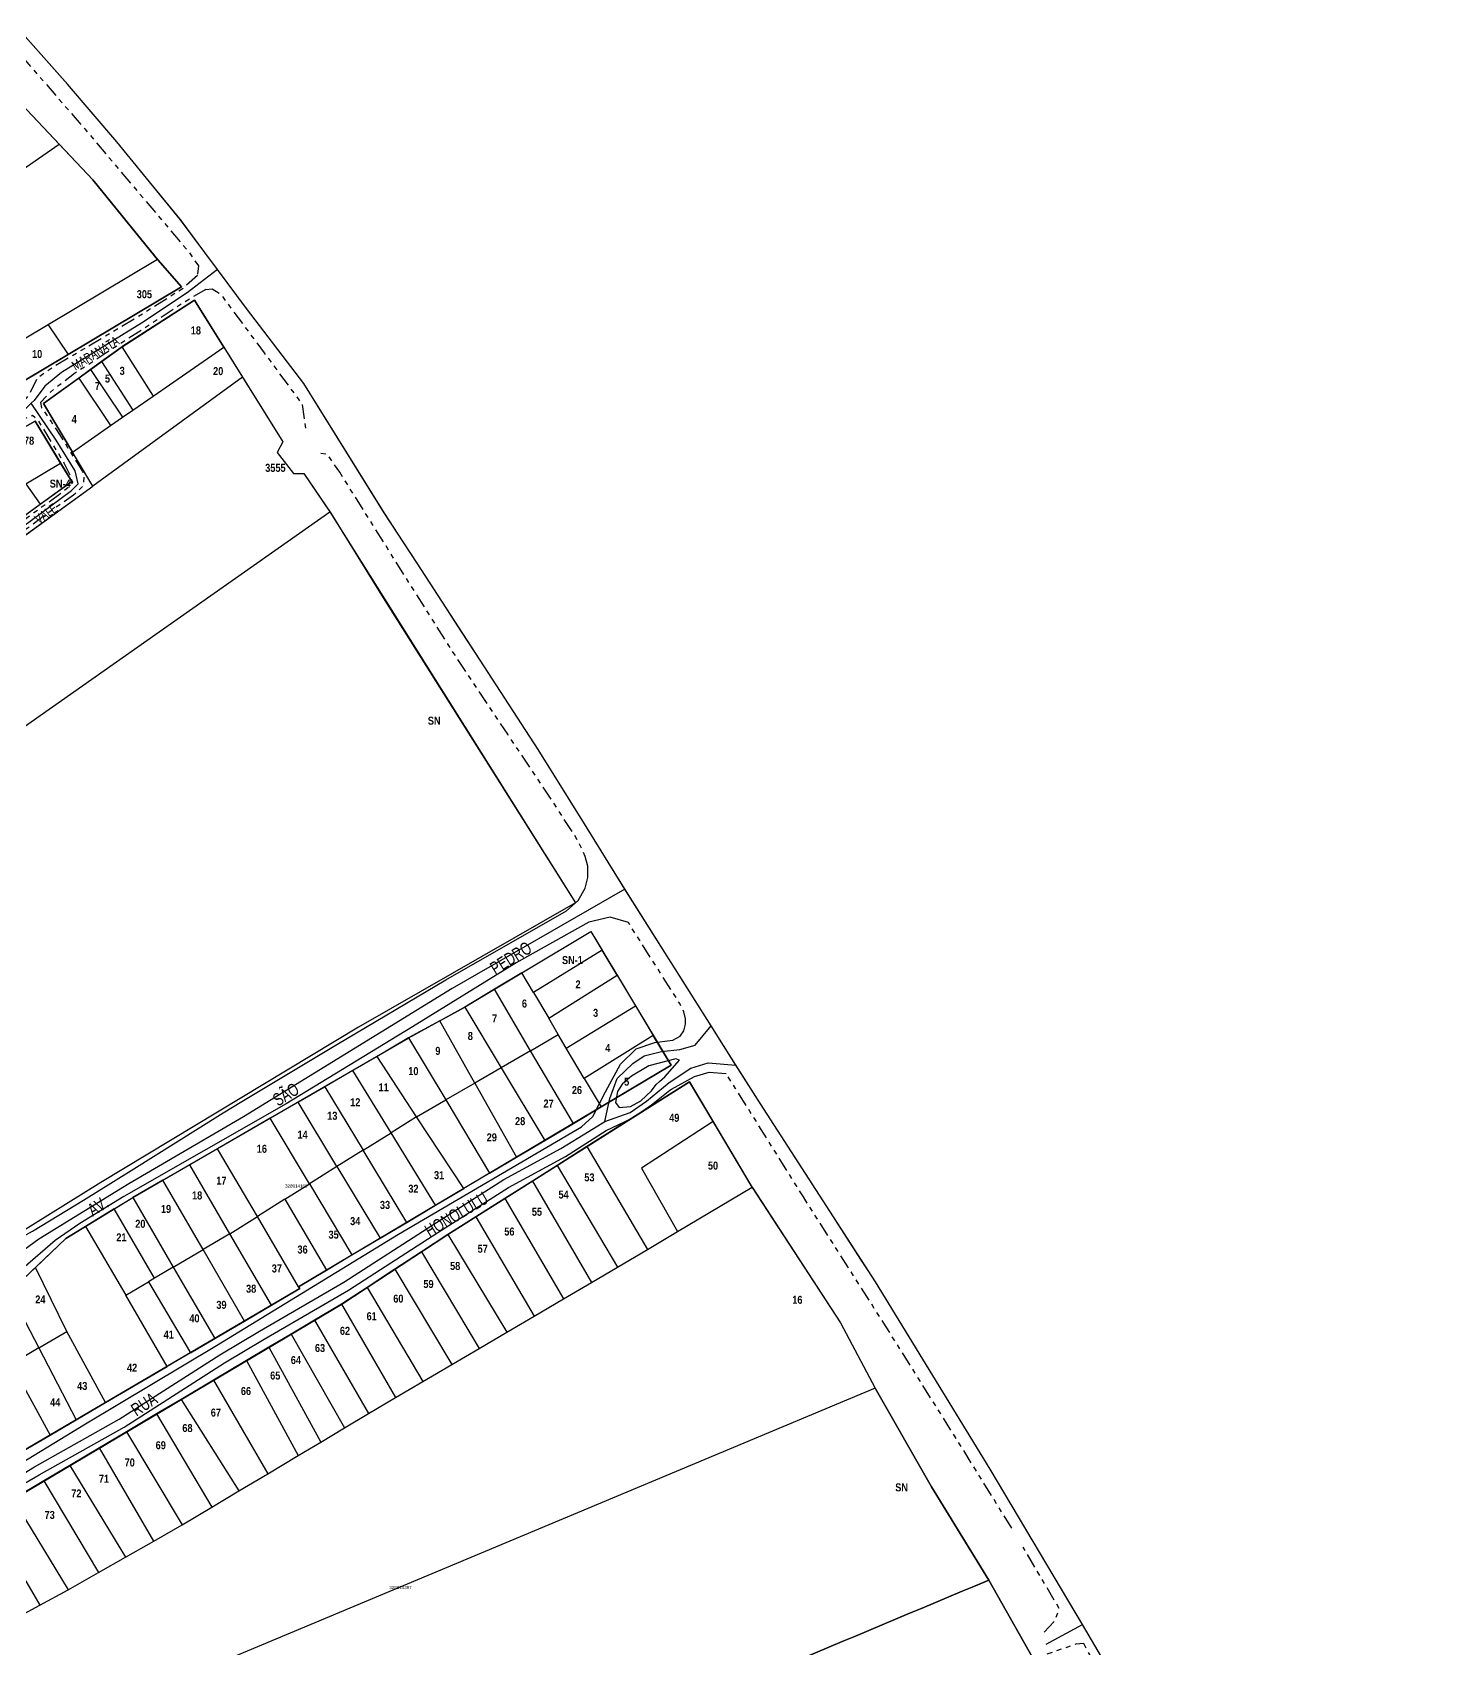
# Model space of a CAD drawing. Extents: x 205316 to 208372, y 4848714 to 4853250.
# Drawn here: x 207227 to 207669, y 4850717 to 4851222 of the extents above; entities that cross this region are included whole.
import ezdxf
from ezdxf.enums import TextEntityAlignment as Align

# ---------------------------------------------------------------- set-up
doc = ezdxf.new("R2010")
doc.units = 0
doc.header["$LTSCALE"] = 1.5
doc.header["$MEASUREMENT"] = 0
doc.linetypes.add('TRACO_25', pattern=[8, 3, -1, 1, -1, 1, -1])
for name, color, linetype in [('CD-MALHA-LOTES', 40, 'CONTINUOUS'), ('CD_TXT_QUADRA', 7, 'CONTINUOUS'), ('LM-LIM-SETOR-FISCAL', 7, 'CONTINUOUS'), ('LM-LIMITE-MUNICIPAL', 2, 'CONTINUOUS'), ('RU-QUADRAS', 6, 'CONTINUOUS'), ('SV-EIXO-ROD-ESTR', 7, 'CONTINUOUS'), ('SV-EIXO-RUA-N-PAV', 6, 'CONTINUOUS'), ('SV-EIXO-RUA-PAV', 20, 'CONTINUOUS'), ('SV-EST-M-N-PAV', 20, 'CONTINUOUS'), ('SV-RUA-NAO-PAV-S-GUIA-C-GUIA', 7, 'CONTINUOUS'), ('SV-RUA-PAVIM-S-GUIA-C-GUIA', 7, 'CONTINUOUS'), ('SV-TXT-RUA-N-PAV-S-GUIA-C-GUIA', 7, 'CONTINUOUS'), ('SV-TXT-RUA-PAV-S-GUIA-C-GUIA', 7, 'CONTINUOUS'), ('Th_NmrPort', 7, 'CONTINUOUS')]:
    doc.layers.add(name, color=color, linetype=linetype)
doc.styles.add('ARIAL', font='arial.ttf')
doc.styles.add('ROMANS', font='arial.ttf', dxfattribs={"height": 0.2})
doc.styles.get("Standard").update_dxf_attribs({"font": 'swisscbo.ttf'})
doc.linetypes.add('Limite', pattern='A,20,-3,[130,ltypeshp.shx,S=6.35,R=0,X=0,Y=0],-3,20', length=46)

msp = doc.modelspace()

# ---------------------------------------------------------------- linework, layer by layer
at = {"layer": 'CD-MALHA-LOTES', "linetype": 'Continuous'}
for p, q in [((207235.45, 4851187.29), (207222.01, 4851201.47)), ((207246.01, 4851176.13), (207235.45, 4851187.29)), ((207261.18, 4851157.4), (207246.01, 4851176.13)), ((207266.2, 4851151.21), (207261.18, 4851157.4)), ((207266.2, 4851151.21), (207231.97, 4851130.75)), ((207231.97, 4851130.75), (207217.57, 4851122.14)), ((207231.97, 4851130.75), (207238.24, 4851121.51)), ((207255.09, 4851123.93), (207264.84, 4851108.54)), ((207264.84, 4851108.54), (207286.92, 4851123.83)), ((207286.92, 4851123.83), (207292.71, 4851114.48)), ((207223.23, 4851112.55), (207238.24, 4851121.51)), ((207248.67, 4851119.32), (207245.3, 4851116.88)), ((207248.67, 4851119.32), (207258.46, 4851104.12)), ((207245.3, 4851116.88), (207241.57, 4851114.19)), ((207241.57, 4851114.19), (207251.54, 4851099.32)), ((207245.3, 4851116.88), (207255.29, 4851101.92)), ((207292.71, 4851114.48), (207245.97, 4851080.44)), ((207292.71, 4851114.48), (207305.4, 4851094.21)), ((207258.46, 4851104.12), (207264.84, 4851108.54)), ((207255.29, 4851101.92), (207258.46, 4851104.12)), ((207239.64, 4851091.07), (207251.54, 4851099.32)), ((207251.54, 4851099.32), (207255.29, 4851101.92)), ((207305.4, 4851094.21), (207303.63, 4851090.92)), ((207225.07, 4851081.16), (207235.91, 4851087.58)), ((207245.97, 4851080.44), (207239.64, 4851091.07)), ((207303.63, 4851090.92), (207308.68, 4851084.36)), ((207308.68, 4851084.36), (207311.97, 4851084.36)), ((207311.97, 4851084.36), (207320.09, 4851072.35)), ((207208.94, 4851053.58), (207245.97, 4851080.44)), ((207225.07, 4851081.16), (207229.56, 4851074.74)), ((207102.33, 4850919.58), (207320.09, 4851072.35)), ((207223.54, 4851070.39), (207229.56, 4851074.74)), ((207320.09, 4851072.35), (207396.82, 4850950.24)), ((207396.82, 4850950.24), (207329.06, 4850911.36)), ((207380.06, 4850928.36), (207401.61, 4850941.3)), ((207401.61, 4850941.3), (207405.15, 4850935.42)), ((207405.15, 4850935.42), (207383.71, 4850922.18)), ((207409.85, 4850927.61), (207405.15, 4850935.42)), ((207380.06, 4850928.36), (207371.48, 4850923.21)), ((207383.71, 4850922.18), (207380.06, 4850928.36)), ((207388.47, 4850914.15), (207409.85, 4850927.61)), ((207409.85, 4850927.61), (207415.63, 4850918.04)), ((207371.48, 4850923.21), (207362.25, 4850917.67)), ((207382.79, 4850904.03), (207371.48, 4850923.21)), ((207383.71, 4850922.18), (207388.47, 4850914.15)), ((207354.44, 4850913.37), (207362.25, 4850917.67)), ((207362.25, 4850917.67), (207373.6, 4850898.71)), ((207393.95, 4850904.79), (207415.63, 4850918.04)), ((207415.63, 4850918.04), (207421.15, 4850908.83)), ((207329.06, 4850911.36), (207248.53, 4850862.85)), ((207354.44, 4850913.37), (207344.67, 4850908.01)), ((207365.37, 4850893.94), (207354.44, 4850913.37)), ((207391.47, 4850909.06), (207388.47, 4850914.15)), ((207344.67, 4850908.01), (207334.8, 4850902.27)), ((207344.67, 4850908.01), (207356.27, 4850888.67)), ((207382.79, 4850904.03), (207391.47, 4850909.06)), ((207393.95, 4850904.79), (207391.47, 4850909.06)), ((207421.15, 4850908.83), (207399.58, 4850895.36)), ((207426.78, 4850899.47), (207421.15, 4850908.83)), ((207334.8, 4850902.27), (207327.29, 4850897.9)), ((207347.18, 4850883.4), (207334.8, 4850902.27)), ((207382.79, 4850904.03), (207373.6, 4850898.71)), ((207396.19, 4850881.31), (207382.79, 4850904.03)), ((207399.58, 4850895.36), (207393.95, 4850904.79)), ((207327.29, 4850897.9), (207318.51, 4850892.78)), ((207339.22, 4850878.43), (207327.29, 4850897.9)), ((207373.6, 4850898.71), (207365.37, 4850893.94)), ((207373.6, 4850898.71), (207387.21, 4850875.98)), ((207404.85, 4850886.45), (207426.78, 4850899.47)), ((207310.19, 4850887.98), (207318.51, 4850892.78)), ((207318.51, 4850892.78), (207330.47, 4850872.97)), ((207365.37, 4850893.94), (207356.27, 4850888.67)), ((207365.37, 4850893.94), (207378.41, 4850870.75)), ((207399.58, 4850895.36), (207404.85, 4850886.45)), ((207432.5, 4850894.27), (207400.42, 4850874.07)), ((207439.83, 4850881.93), (207432.5, 4850894.27)), ((207310.19, 4850887.98), (207301.45, 4850882.93)), ((207322.28, 4850867.85), (207310.19, 4850887.98)), ((207347.18, 4850883.4), (207356.27, 4850888.67)), ((207356.27, 4850888.67), (207369.99, 4850865.76)), ((207396.19, 4850881.31), (207404.85, 4850886.45)), ((207301.45, 4850882.93), (207284.96, 4850873.42)), ((207313.68, 4850862.48), (207301.45, 4850882.93)), ((207347.18, 4850883.4), (207339.22, 4850878.43)), ((207361.91, 4850860.96), (207347.18, 4850883.4)), ((207387.21, 4850875.98), (207396.19, 4850881.31)), ((207439.83, 4850881.93), (207417.43, 4850867.3)), ((207452.03, 4850861.36), (207439.83, 4850881.93)), ((207330.47, 4850872.97), (207339.22, 4850878.43)), ((207353.13, 4850855.75), (207339.22, 4850878.43)), ((207378.41, 4850870.75), (207387.21, 4850875.98)), ((207284.96, 4850873.42), (207276.25, 4850868.39)), ((207297.4, 4850852.25), (207284.96, 4850873.42)), ((207330.47, 4850872.97), (207322.28, 4850867.85)), ((207344.1, 4850850.39), (207330.47, 4850872.97)), ((207369.99, 4850865.76), (207378.41, 4850870.75)), ((207400.42, 4850874.07), (207391.07, 4850868.16)), ((207400.42, 4850874.07), (207419.3, 4850841.88)), ((207276.25, 4850868.39), (207267.89, 4850863.57)), ((207288.81, 4850846.86), (207276.25, 4850868.39)), ((207322.28, 4850867.85), (207313.68, 4850862.48)), ((207322.28, 4850867.85), (207335.75, 4850845.43)), ((207369.99, 4850865.76), (207361.91, 4850860.96)), ((207391.07, 4850868.16), (207383.41, 4850863.32)), ((207391.07, 4850868.16), (207409.92, 4850836.39)), ((207417.43, 4850867.3), (207428.77, 4850847.53)), ((207248.53, 4850862.85), (207221.73, 4850846.19)), ((207267.89, 4850863.57), (207258.5, 4850858.15)), ((207280.42, 4850841.91), (207267.89, 4850863.57)), ((207306.03, 4850857.67), (207313.68, 4850862.48)), ((207313.68, 4850862.48), (207326.98, 4850840.23)), ((207353.13, 4850855.75), (207361.91, 4850860.96)), ((207383.41, 4850863.32), (207374.73, 4850857.84)), ((207383.41, 4850863.32), (207401.85, 4850831.65)), ((207428.77, 4850847.53), (207452.03, 4850861.36)), ((207452.03, 4850861.36), (207479.67, 4850819)), ((207252.66, 4850854.6), (207258.5, 4850858.15)), ((207258.5, 4850858.15), (207271.13, 4850836.42)), ((207306.03, 4850857.67), (207297.4, 4850852.25)), ((207306.03, 4850857.67), (207319.05, 4850835.52)), ((207344.1, 4850850.39), (207353.13, 4850855.75)), ((207374.73, 4850857.84), (207365.74, 4850852.16)), ((207374.73, 4850857.84), (207393.08, 4850826.5)), ((207252.66, 4850854.6), (207243.7, 4850849.14)), ((207265.25, 4850832.95), (207252.66, 4850854.6)), ((207288.81, 4850846.86), (207297.4, 4850852.25)), ((207310.28, 4850830.31), (207297.4, 4850852.25)), ((207335.75, 4850845.43), (207344.1, 4850850.39)), ((207365.74, 4850852.16), (207356.96, 4850846.61)), ((207365.74, 4850852.16), (207383.93, 4850821.14)), ((207237.54, 4850845.4), (207228.04, 4850836.32)), ((207243.7, 4850849.14), (207237.54, 4850845.4)), ((207243.7, 4850849.14), (207256.27, 4850827.64)), ((207288.81, 4850846.86), (207280.42, 4850841.91)), ((207301.85, 4850824.51), (207288.81, 4850846.86)), ((207326.98, 4850840.23), (207335.75, 4850845.43)), ((207356.96, 4850846.61), (207348.75, 4850841.23)), ((207356.96, 4850846.61), (207375.38, 4850816.12)), ((207419.3, 4850841.88), (207428.77, 4850847.53)), ((207271.13, 4850836.42), (207280.42, 4850841.91)), ((207293.36, 4850819.54), (207280.42, 4850841.91)), ((207319.05, 4850835.52), (207326.98, 4850840.23)), ((207348.75, 4850841.23), (207340.42, 4850835.76)), ((207348.75, 4850841.23), (207366.73, 4850811.04)), ((207409.92, 4850836.39), (207419.3, 4850841.88)), ((207228.04, 4850836.32), (207222.25, 4850830.79)), ((207237.82, 4850816.32), (207228.04, 4850836.32)), ((207271.13, 4850836.42), (207265.25, 4850832.95)), ((207271.13, 4850836.42), (207284.11, 4850814.11)), ((207310.28, 4850830.31), (207319.05, 4850835.52)), ((207340.42, 4850835.76), (207331.72, 4850830.06)), ((207340.42, 4850835.76), (207358.18, 4850806.03)), ((207401.85, 4850831.65), (207409.92, 4850836.39)), ((207256.27, 4850827.64), (207263.43, 4850831.87)), ((207265.25, 4850832.95), (207263.43, 4850831.87)), ((207263.43, 4850831.87), (207276.52, 4850809.66)), ((207310.71, 4850829.71), (207310.28, 4850830.31)), ((207331.72, 4850830.06), (207323.73, 4850824.83)), ((207331.72, 4850830.06), (207349.15, 4850800.73)), ((207393.08, 4850826.5), (207401.85, 4850831.65)), ((207220.73, 4850827.27), (207229.08, 4850811.22)), ((207269.26, 4850805.41), (207256.27, 4850827.64)), ((207301.85, 4850824.51), (207310.71, 4850829.71)), ((207323.73, 4850824.83), (207315.29, 4850819.83)), ((207323.73, 4850824.83), (207340.61, 4850795.72)), ((207383.93, 4850821.14), (207393.08, 4850826.5)), ((207293.36, 4850819.54), (207301.85, 4850824.51)), ((207315.29, 4850819.83), (207307.99, 4850815.5)), ((207315.29, 4850819.83), (207332.18, 4850790.69)), ((207375.38, 4850816.12), (207383.93, 4850821.14)), ((207229.08, 4850811.22), (207237.82, 4850816.32)), ((207249.96, 4850794.09), (207237.82, 4850816.32)), ((207284.11, 4850814.11), (207293.36, 4850819.54)), ((207307.99, 4850815.5), (207301.01, 4850811.37)), ((207307.99, 4850815.5), (207324.67, 4850786.21)), ((207366.73, 4850811.04), (207375.38, 4850816.12)), ((207479.67, 4850819), (207490.53, 4850798.61)), ((207229.08, 4850811.22), (207220.57, 4850806.09)), ((207229.08, 4850811.22), (207240.8, 4850788.72)), ((207276.52, 4850809.66), (207284.11, 4850814.11)), ((207301.01, 4850811.37), (207294.03, 4850807.24)), ((207301.01, 4850811.37), (207317.26, 4850781.78)), ((207358.18, 4850806.03), (207366.73, 4850811.04)), ((207220.57, 4850806.09), (207232.64, 4850783.94)), ((207249.96, 4850794.09), (207269.26, 4850805.41)), ((207276.52, 4850809.66), (207269.26, 4850805.41)), ((207294.03, 4850807.24), (207283.68, 4850801.1)), ((207294.03, 4850807.24), (207310.18, 4850777.56)), ((207349.15, 4850800.73), (207358.18, 4850806.03)), ((207283.68, 4850801.1), (207273.56, 4850795.11)), ((207283.68, 4850801.1), (207300.63, 4850771.85)), ((207340.61, 4850795.72), (207349.15, 4850800.73)), ((207273.56, 4850795.11), (207265.89, 4850790.56)), ((207490.53, 4850798.61), (207267.2, 4850705.18)), ((207273.56, 4850795.11), (207291.64, 4850766.49)), ((207332.18, 4850790.69), (207340.61, 4850795.72)), ((207508.07, 4850767.83), (207490.53, 4850798.61)), ((207240.8, 4850788.72), (207249.96, 4850794.09)), ((207265.89, 4850790.56), (207256.49, 4850784.98)), ((207265.89, 4850790.56), (207283.13, 4850761.41)), ((207324.67, 4850786.21), (207332.18, 4850790.69)), ((207232.64, 4850783.94), (207240.8, 4850788.72)), ((207256.49, 4850784.98), (207248.03, 4850779.96)), ((207256.49, 4850784.98), (207273.94, 4850755.92)), ((207317.26, 4850781.78), (207324.67, 4850786.21)), ((207224.45, 4850779.14), (207232.64, 4850783.94)), ((207248.03, 4850779.96), (207238.77, 4850774.47)), ((207265, 4850750.83), (207248.03, 4850779.96)), ((207310.18, 4850777.56), (207317.26, 4850781.78)), ((207238.77, 4850774.47), (207230.62, 4850769.63)), ((207238.77, 4850774.47), (207256.15, 4850745.81)), ((207300.63, 4850771.85), (207310.18, 4850777.56)), ((207230.62, 4850769.63), (207221.07, 4850763.96)), ((207230.62, 4850769.63), (207247.72, 4850741.01)), ((207291.64, 4850766.49), (207300.63, 4850771.85)), ((207283.13, 4850761.41), (207291.64, 4850766.49)), ((207526.01, 4850738.66), (207508.07, 4850767.83)), ((207221.07, 4850763.96), (207238.3, 4850735.66)), ((207273.94, 4850755.92), (207283.13, 4850761.41)), ((207212.9, 4850759.11), (207229.4, 4850730.8)), ((207265, 4850750.83), (207273.94, 4850755.92)), ((207256.15, 4850745.81), (207265, 4850750.83)), ((207247.72, 4850741.01), (207256.15, 4850745.81)), ((207238.3, 4850735.66), (207247.72, 4850741.01)), ((207229.4, 4850730.8), (207238.3, 4850735.66)), ((207526.01, 4850738.66), (207424.02, 4850695.92)), ((207550.41, 4850695.57), (207526.01, 4850738.66)), ((207220.95, 4850726.19), (207229.4, 4850730.8))]:
    msp.add_line(p, q, dxfattribs=at)
at = {"layer": 'CD-MALHA-LOTES', "linetype": 'Continuous', "flags": 128}
for points in [[(207114.09, 4851102.98), (207174.77, 4851145.14), (207235.45, 4851187.29)], [(207238.24, 4851121.51), (207273.69, 4851142.69), (207266.27, 4851151.13), (207266.2, 4851151.21)], [(207286.92, 4851123.83), (207277.78, 4851138.48), (207255.09, 4851123.93)], [(207255.09, 4851123.93), (207254.84, 4851123.77), (207248.67, 4851119.32)], [(207241.57, 4851114.19), (207230.59, 4851106.26), (207239.64, 4851091.07)], [(207235.91, 4851087.58), (207227.95, 4851100.72), (207216.31, 4851094.1)], [(207229.56, 4851074.74), (207239.4, 4851081.84), (207235.91, 4851087.58)]]:
    msp.add_lwpolyline(points, dxfattribs=at)
at = {"layer": 'LM-LIM-SETOR-FISCAL', "linetype": 'Limite', "ltscale": 0.1, "const_width": 0.13, "flags": 128}
msp.add_lwpolyline([(207021.68, 4851415.47), (207043.45, 4851405.34), (207056.69, 4851396.79), (207066.97, 4851389.51), (207076.85, 4851382.57), (207094.19, 4851367.16), (207111.92, 4851349.04), (207137.62, 4851319.1), (207143.1, 4851313.28), (207157.25, 4851297.67), (207179.66, 4851272.35), (207212.37, 4851234.89), (207238.06, 4851206.02), (207253.49, 4851187.92), (207273.43, 4851163.63), (207284.94, 4851148.07), (207293.96, 4851135.89), (207311.93, 4851112.49), (207337.06, 4851072.12), (207347.32, 4851056.34), (207360.35, 4851036.08), (207365.19, 4851028.69), (207385.18, 4850998.1), (207399.65, 4850974.87), (207412.28, 4850954.54), (207439.21, 4850911.8), (207446.99, 4850899.53), (207455.59, 4850885.98), (207473.05, 4850858.84), (207486.05, 4850838.58), (207490.56, 4850831.8), (207526.44, 4850773.29), (207555.31, 4850724.8), (207578.38, 4850685.38), (207592.12, 4850660.09), (207604.67, 4850635.92), (207614.1, 4850617.58), (207622.25, 4850602.5), (207642.83, 4850564.46), (207666.03, 4850518.62), (207673.67, 4850503.6), (207676.98, 4850495.57), (207692.21, 4850467.22), (207727.63, 4850397.08), (207738.85, 4850376.31), (207759.68, 4850337.26), (207765.54, 4850326.04), (207775.63, 4850306.02), (207786.18, 4850286.35), (207792.55, 4850273.61), (207797.89, 4850263.92), (207815.04, 4850231.27), (207833.05, 4850197.75), (207837.49, 4850189.49), (207843.1, 4850178.25), (207852.67, 4850160.66), (207865.65, 4850136.92), (207895.56, 4850081.74), (207913.06, 4850049.55), (207920.81, 4850036.7), (207924.96, 4850029.49), (207928.67, 4850023.04), (207944.68, 4849997.28), (207949.38, 4849989.27), (207955.86, 4849978.89), (207989.63, 4849922.09), (208021.59, 4849858.31), (208039.3, 4849825.19), (208050.27, 4849806.04), (208063.43, 4849780.62), (208069.87, 4849768.66), (208079.08, 4849754.42), (208084.65, 4849743.63), (208092.91, 4849727.46), (208100.67, 4849714.29), (208107.46, 4849701.58), (208114.74, 4849688.43), (208114.78, 4849688.35), (208114.86, 4849688.17), (208150.73, 4849616.06), (208187.92, 4849541.22), (208249.9, 4849424.19), (208300.63, 4849327.9), (208301.3, 4849326.63), (208330.19, 4849271.2), (208367.01, 4849211.9), (208349.86, 4849193.3), (208335.74, 4849174.95), (208327.89, 4849167.36), (208314.36, 4849149.75), (208299.16, 4849131.8), (208291.24, 4849122.44), (208282.06, 4849112.13), (208264.95, 4849090.56), (208250.83, 4849074.09), (208221.58, 4849039.46), (208207.85, 4849021.47), (208194.01, 4849003.09), (208183.89, 4848990.29), (208163.14, 4848966.59), (208139.11, 4848938.69), (208114.75, 4848908.34), (208092.97, 4848883.15), (208089.08, 4848877.86), (208082.48, 4848868.63), (208062.6, 4848842.56), (208055.4, 4848834.16), (208029.39, 4848802.29), (208002.88, 4848772.47), (207987.06, 4848754.07), (207971.45, 4848736.35), (207951.29, 4848714.3), (207938.98, 4848722.35), (207935.19, 4848724.84), (207927.76, 4848740.69), (207925.43, 4848746.58), (207910.93, 4848782.03), (207901.5, 4848803.37), (207897.96, 4848811.56), (207889.76, 4848830.42), (207882.92, 4848845.94), (207879.69, 4848853.91), (207871.77, 4848863.82), (207869.94, 4848867.11), (207866.81, 4848872.74), (207858.75, 4848886.94), (207856.41, 4848891.07), (207842.53, 4848910.15), (207825.03, 4848930.31), (207802.2, 4848960.18), (207795.96, 4848968.62), (207792.78, 4848975.77), (207791.99, 4848977.54), (207775.14, 4849006.28), (207757.22, 4849040.43), (207747.93, 4849059.71), (207739.33, 4849078.11), (207736.66, 4849084.67), (207725.65, 4849112.01), (207712.86, 4849133.84), (207705.61, 4849141.39), (207693.22, 4849158.83), (207658.02, 4849201.49), (207643.22, 4849219.05), (207628.15, 4849239.89), (207583.74, 4849297.42), (207577.23, 4849307.07), (207560.95, 4849335.89), (207540.69, 4849361.49), (207529.48, 4849377.88), (207524.83, 4849382.69), (207520.93, 4849386.71), (207512.94, 4849401.39), (207489.49, 4849426.56), (207461.51, 4849464.09), (207445.75, 4849483.09), (207417.58, 4849518.68), (207409.91, 4849527.9), (207402.02, 4849538.56), (207394.56, 4849549.23), (207375.36, 4849576.96), (207365.17, 4849591.27), (207339.6, 4849627.48), (207325.58, 4849647.34), (207307.69, 4849672.68), (207298.76, 4849680.12), (207277.63, 4849691.43), (207257.69, 4849697.98), (207238.05, 4849700.95), (207217.82, 4849703), (207206.03, 4849702.71), (207187.69, 4849706.67), (207136.42, 4849713.49), (207093.76, 4849719.89), (207070.29, 4849722.03), (207038.29, 4849725.23), (206981.38, 4849733.58), (206955.52, 4849737.17), (206761.86, 4849758.64), (206867.89, 4849970.66), (206819.81, 4849985.62), (206492.19, 4850011.1), (206474.48, 4850006.62), (206422.43, 4850015.06), (206416.16, 4850016.08), (206438.69, 4850087.64), (206465.45, 4850155.1), (206402.35, 4850183.32), (206381.84, 4850187.26), (206296.36, 4850246.47), (206256.21, 4850261.19), (205958.1, 4850305), (205458.47, 4851060.64), (205381.54, 4850978.24), (205358.28, 4850945.44), (205339.74, 4850916.46), (205327.72, 4850908.15), (205431.06, 4851590.05), (205574.72, 4852567.53), (205641.8, 4853028.16), (205641.8, 4853028.16), (205641.8, 4853028.16), (205641.8, 4853028.16), (205641.93, 4853028.94), (205641.93, 4853028.94), (205648.48, 4853073.83), (205694.02, 4853072.84), (205697.96, 4853072.98), (205708.12, 4853073.2), (205760.46, 4853075.4), (205791.35, 4853076.88), (205796.33, 4853076.78), (205864.61, 4853080.53), (205875.14, 4853081.42), (205954.27, 4853084.91), (205973.22, 4853086.23), (205987.11, 4853086.63), (206047.56, 4853092.24), (206088.22, 4853093.5), (206097.24, 4853093.29), (206115.25, 4853096.39), (206174.74, 4853099.25), (206241.73, 4853106.06), (206249.32, 4853067.81), (206250.76, 4853068.13), (206281.43, 4853073.09), (206306.59, 4853077.18), (206378.69, 4853082.54), (206403.59, 4853083.9), (206436.89, 4853085.62), (206526.63, 4853090.28), (206527.07, 4853088.1), (206560.2, 4853092.06), (206614.27, 4853094.76), (206665.78, 4853098.35), (206668.43, 4853097.71), (206672.42, 4853095.9), (206676.44, 4853090.31), (206713.2, 4853068.45), (206726.11, 4853063.48), (206768.83, 4853039.64), (206779.35, 4853035.22), (206783.97, 4853039.27), (206803.01, 4853045.24), (206811.52, 4853047.66), (206822.53, 4853050.63), (206828.46, 4853052.32), (206840.17, 4853055.43), (206847.8, 4853057.54), (206858.24, 4853060.22), (206872.64, 4853064.04), (206880.4, 4853065.73), (206891.38, 4853067.85), (206902.95, 4853070.8), (206915.12, 4853068.72), (206920.58, 4853068.19), (206924.61, 4853067.87), (206929.01, 4853068.36), (206932.61, 4853069.6), (206936.66, 4853071.45), (206943.28, 4853074.5), (206950.01, 4853078.17), (206955.6, 4853082.5), (206958.92, 4853089.46), (206962.59, 4853093.58), (206967.6, 4853097.61), (206977.81, 4853100.47), (206987.39, 4853105.57), (206993.74, 4853107.81), (206995.98, 4853101.99), (206998.25, 4853095.75), (207000.15, 4853089.03), (207001.71, 4853082.51), (207003.06, 4853076.97), (207004.98, 4853065.92), (207006.42, 4853057.28), (207007.25, 4853052.87), (207009.04, 4853041.02), (207018.95, 4853043.22), (207028.02, 4853045.07), (207041.5, 4853047.9), (207048.59, 4853049.32), (207057.57, 4853051.22), (207063.04, 4853052.2), (207071.92, 4853053.66), (207083.02, 4853055.24), (207109.77, 4853060.98), (207121.18, 4853063.43), (207134.62, 4853067.5), (207161.51, 4853073.61), (207175.42, 4853077.24), (207178.97, 4853078.21), (207181.54, 4853078.81), (207183.81, 4853079.34), (207188.75, 4853080.47), (207192.55, 4853081.52), (207201.06, 4853083.36), (207208.78, 4853084.88), (207218.42, 4853086.81), (207225.74, 4853087.76), (207232.02, 4853089.01), (207242.24, 4853089.87), (207250.59, 4853091.4), (207267.11, 4853095.09), (207278.14, 4853097.67), (207281.89, 4853098.7), (207283.75, 4853100.66), (207285.91, 4853101.58), (207290.13, 4853102.41), (207294.36, 4853102.41), (207297.24, 4853101.27), (207300.74, 4853099.94), (207303.18, 4853099.75), (207306.84, 4853102), (207313.42, 4853103), (207317.92, 4853104.36), (207319.42, 4853105.86), (207320.7, 4853109.57), (207328.77, 4853111.37), (207333.42, 4853111.36), (207344.5, 4853111.15), (207357.97, 4853112.75), (207369.1, 4853115.23), (207376.56, 4853116.38), (207381.3, 4853117.24), (207387.47, 4853118.39), (207392.49, 4853119.11), (207396.77, 4853120.95), (207415.73, 4853122.98), (207426.82, 4853124.81), (207434.67, 4853127.72), (207433.38, 4853135.75), (207483.24, 4853145.3), (207485.09, 4853140.95), (207489.44, 4853138.19), (207496.16, 4853134.1), (207501.03, 4853132.12), (207509.86, 4853132.26), (207517.37, 4853134.63), (207526.34, 4853135.42), (207534.9, 4853135.16), (207540.31, 4853134.1), (207549.66, 4853131.07), (207559.41, 4853125.53), (207563.63, 4853123.29), (207567.98, 4853122.5), (207579.64, 4853122.9), (207589.26, 4853124.48), (207599.15, 4853123.03), (207607.72, 4853121.45), (207616.55, 4853118.55), (207625.51, 4853116.05), (207633.48, 4853114.13), (207638.75, 4853112.42), (207645.47, 4853108.07), (207650.35, 4853101.35), (207651.8, 4853094.76), (207653.12, 4853086.99), (207656.54, 4853081.71), (207660.23, 4853076.31), (207663.92, 4853071.17), (207668.54, 4853066.43), (207679.08, 4853063.26), (207691.07, 4853063.26), (207695.82, 4853066.3), (207699.7, 4853071.57), (207703.66, 4853075.26), (207708.27, 4853076.71), (207713.41, 4853075.39), (207716.7, 4853070.78), (207718.02, 4853064.06), (207718.15, 4853057.73), (207718.29, 4853046.46), (207719.34, 4853036.97), (207724.88, 4853033.81), (207736.87, 4853033.41), (207747.15, 4853035.92), (207754.13, 4853041.45), (207762.04, 4853043.3), (207773.44, 4853045.67), (207778.71, 4853047.25), (207782.8, 4853050.28), (207788.33, 4853057.66), (207790.84, 4853064.52), (207790.97, 4853071.24), (207790.57, 4853079.61), (207788.2, 4853087.12), (207786.62, 4853093.31), (207787.01, 4853100.03), (207790.7, 4853104.38), (207799.14, 4853104.38), (207805.07, 4853103.59), (207811.26, 4853102.27), (207817.85, 4853098.72), (207820.49, 4853094.5), (207822.46, 4853090.02), (207826.81, 4853088.04), (207832.35, 4853091.47), (207843.48, 4853094.63), (207849.81, 4853098.58), (207854.29, 4853104.12), (207855.74, 4853109.65), (207857.06, 4853117.3), (207866.22, 4853130.48), (207885.99, 4853134.43), (207901.27, 4853129.42), (207912.87, 4853122.04), (207925.79, 4853113.08), (207936.07, 4853099.64), (207945.82, 4853090.68), (207956.1, 4853085.93), (207977.18, 4853074.27), (207954.95, 4853033.22), (207930.02, 4853010.37), (207899.9, 4852995.83), (207867.7, 4852983.36), (207865.96, 4852982.16), (207835.44, 4852961.18), (207834.46, 4852960.51), (207832.32, 4852957.94), (207814.69, 4852936.79), (207813.69, 4852935.58), (207810.57, 4852900.27), (207812.65, 4852867.03), (207826.15, 4852834.83), (207834.46, 4852804.71), (207830.31, 4852764.2), (207817.84, 4852715.38), (207811.61, 4852680.07), (207809.54, 4852652.02), (207803.3, 4852629.17), (207788.76, 4852604.24), (207780.78, 4852586.78), (207772.76, 4852568.75), (207772.2, 4852567.48), (207764.15, 4852556.53), (207749.3, 4852542.98), (207732.53, 4852532.01), (207710.59, 4852535.24), (207705.42, 4852552.01), (207700.26, 4852561.69), (207695.76, 4852567.49), (207695.75, 4852567.5), (207689.62, 4852575.24), (207683.06, 4852582.65), (207683.06, 4852582.65), (207672.47, 4852586.67), (207659.13, 4852588.58), (207647.7, 4852584.77), (207640.93, 4852577.57), (207638.17, 4852572.06), (207638.27, 4852567.49), (207637.67, 4852558.64), (207637.07, 4852542.73), (207634.67, 4852530.43), (207628.97, 4852515.12), (207624.39, 4852504.94), (207612.77, 4852495.02), (207607.63, 4852490.76), (207594.46, 4852487.52), (207582.46, 4852480.31), (207573.75, 4852470.41), (207556.35, 4852462.61), (207538.64, 4852451.65), (207527.54, 4852441.75), (207513.13, 4852427.65), (207506.23, 4852418.64), (207498.13, 4852406.34), (207484.92, 4852390.73), (207472.02, 4852375.73), (207463.62, 4852361.33), (207453.41, 4852338.97), (207447.11, 4852320.36), (207443.73, 4852311.52), (207439.87, 4852301.85), (207432.11, 4852284.05), (207428.21, 4852272.65), (207424.61, 4852254.04), (207426.11, 4852243.54), (207437.81, 4852238.74), (207456.12, 4852240.84), (207468.42, 4852248.04), (207479.82, 4852254.34), (207496.63, 4852257.64), (207513.13, 4852257.64), (207531.14, 4852253.74), (207542.84, 4852248.64), (207555.75, 4852239.64), (207568.05, 4852228.08), (207578.55, 4852216.68), (207583.06, 4852196.87), (207587.56, 4852180.97), (207594.76, 4852163.26), (207599.86, 4852156.66), (207608.86, 4852146.16), (207613.37, 4852132.65), (207613.67, 4852120.5), (207611.87, 4852109.1), (207603.46, 4852100.09), (207594.46, 4852094.39), (207573.45, 4852089.89), (207559.95, 4852088.09), (207541.49, 4852086.29), (207526.79, 4852086.29), (207515.08, 4852082.69), (207510.28, 4852073.98), (207506.08, 4852060.48), (207508.18, 4852045.47), (207515.98, 4852036.77), (207527.69, 4852028.52), (207539.39, 4852021.32), (207542.09, 4852011.11), (207540.59, 4851999.41), (207531.89, 4851990.11), (207521.99, 4851983.81), (207509.68, 4851972.4), (207503.68, 4851965.2), (207498.88, 4851952.3), (207498.58, 4851939.69), (207495.88, 4851930.99), (207496.78, 4851918.08), (207492.28, 4851906.08), (207486.28, 4851896.48), (207480.57, 4851883.57), (207473.37, 4851877.87), (207465.27, 4851871.12), (207457.47, 4851862.72), (207450.26, 4851854.61), (207438.86, 4851850.11), (207428.96, 4851845.31), (207420.85, 4851839.31), (207413.65, 4851830.31), (207413.63, 4851830.07), (207412.45, 4851817.85), (207413.95, 4851801.35), (207419.65, 4851789.04), (207426.26, 4851775.24), (207422.65, 4851767.44), (207411.55, 4851754.83), (207403.15, 4851747.33), (207396.19, 4851742.31), (207381.03, 4851730), (207376.14, 4851725.42), (207366.84, 4851714.32), (207362.02, 4851705.07), (207359.33, 4851699.09), (207356.13, 4851693.8), (207352.17, 4851688.61), (207347.73, 4851683.39), (207343.58, 4851677.86), (207336.98, 4851674.11), (207333.08, 4851671.11), (207328.23, 4851667.5), (207323.73, 4851664.99), (207319.14, 4851662.03), (207312.52, 4851659.25), (207306.97, 4851656.48), (207300.67, 4851653.78), (207295.56, 4851650.02), (207291.96, 4851646.42), (207290.01, 4851641.92), (207289.56, 4851637.12), (207290.76, 4851632.17), (207293.46, 4851628.87), (207299.47, 4851624.97), (207306.09, 4851621.35), (207313.87, 4851617.16), (207321.37, 4851614.76), (207329.33, 4851612.06), (207335.36, 4851607.57), (207336.98, 4851602.16), (207333.68, 4851595.41), (207329.48, 4851592.11), (207324.52, 4851589.4), (207317.62, 4851586.85), (207309.18, 4851586.85), (207303.22, 4851588.26), (207297.78, 4851590.49), (207292.26, 4851592.53), (207286.46, 4851592.82), (207280.33, 4851592.56), (207274.18, 4851591.51), (207267.88, 4851591.06), (207260.83, 4851591.81), (207252.43, 4851591.51), (207245.52, 4851589.1), (207238.32, 4851588.5), (207231.28, 4851590.25), (207225.49, 4851591.54), (207220.84, 4851594.21), (207214.84, 4851596.46), (207208.99, 4851598.86), (207202.68, 4851602.31), (207198.33, 4851607.41), (207196.08, 4851613.26), (207198.08, 4851619.64), (207198.84, 4851625.01), (207198.84, 4851632.65), (207197.89, 4851638.82), (207198.7, 4851645.68), (207198.78, 4851649.95), (207197.73, 4851654), (207194.58, 4851656.55), (207190.23, 4851659.55), (207184.83, 4851662.1), (207181.63, 4851663.31), (207174.11, 4851668.15), (207168.43, 4851673.64), (207164.08, 4851677.33), (207161.47, 4851680.45), (207157.3, 4851683.54), (207152.25, 4851686.95), (207146.35, 4851688.77), (207140.51, 4851688.58), (207134.97, 4851685.14), (207130.33, 4851679.65), (207126.96, 4851675.84), (207122.34, 4851670.05), (207117.61, 4851664.31), (207112.85, 4851658.87), (207107.77, 4851653.68), (207101.91, 4851649.31), (207095.27, 4851647.78), (207088.5, 4851647.45), (207081.72, 4851647.45), (207074.62, 4851649.4), (207067.65, 4851651.44), (207061.25, 4851655.1), (207056.98, 4851658.28), (207053.3, 4851661.92), (207049.7, 4851665.87), (207044.67, 4851671.39), (207039.69, 4851676.45), (207036.11, 4851680.27), (207032.79, 4851684.24), (207028.55, 4851687.81), (207024.32, 4851691.18), (207019.77, 4851694.1), (207012.9, 4851697.22), (207008.05, 4851698.69), (207000.99, 4851699.1), (206993.6, 4851698.93), (206988.48, 4851698.67), (206981.18, 4851698.52), (206974.54, 4851698.49), (206966.41, 4851698.35), (206959.69, 4851698.1), (206955.49, 4851697.65), (206947.66, 4851695.98), (206930.32, 4851683.64), (206919.41, 4851681.51), (206903.19, 4851685.91), (206893.11, 4851679.35), (206876.22, 4851668.3), (206863.82, 4851665.31), (206838.51, 4851664.51), (206824.05, 4851654.84), (206820.4, 4851636.59), (206823.02, 4851619.71), (206815.39, 4851610.49), (206817.94, 4851603.02), (206817.78, 4851599.21), (206807.28, 4851595.87), (206796.63, 4851589.51), (206795.68, 4851578.85), (206772.39, 4851570.51), (206768.73, 4851564.63), (206773.34, 4851553.02), (206770.76, 4851539.3), (206766.66, 4851530.24), (206761.26, 4851528.3), (206750.13, 4851531.48), (206745.04, 4851524.16), (206737.89, 4851517.17), (206716.26, 4851478.85), (206708.79, 4851449.04), (206704.02, 4851446.18), (206695.42, 4851438.21), (206691.63, 4851417.91), (206687.99, 4851407.24), (206805.75, 4851415.72), (206852.6, 4851421.92), (206888.07, 4851426.1), (206908.54, 4851427.32), (206955.56, 4851430.12), (206957.65, 4851429.92), (206967.38, 4851429.2), (206973.82, 4851428.49), (206980.7, 4851427.63), (206982.84, 4851427.2), (206991.18, 4851425.4), (207010.88, 4851419.91)], close=True, dxfattribs=at)
at = {"layer": 'LM-LIMITE-MUNICIPAL', "const_width": 0.35}
for points in [[(207212.37, 4851234.89), (207238.06, 4851206.02), (207253.49, 4851187.92), (207273.43, 4851163.63), (207284.94, 4851148.07), (207293.96, 4851135.89), (207311.93, 4851112.49), (207337.06, 4851072.12), (207347.32, 4851056.34), (207360.35, 4851036.08), (207365.19, 4851028.69), (207385.18, 4850998.1), (207399.65, 4850974.87), (207412.28, 4850954.54), (207439.21, 4850911.8), (207446.99, 4850899.53), (207455.59, 4850885.98), (207473.05, 4850858.84), (207486.05, 4850838.58), (207490.56, 4850831.8), (207526.44, 4850773.29), (207555.31, 4850724.8), (207578.38, 4850685.38)], [(207578.38, 4850685.38), (207555.31, 4850724.8), (207526.44, 4850773.29), (207490.56, 4850831.8), (207486.05, 4850838.58), (207473.05, 4850858.84), (207455.59, 4850885.98), (207446.99, 4850899.53), (207439.21, 4850911.8), (207412.28, 4850954.54), (207399.65, 4850974.87), (207385.18, 4850998.1), (207365.19, 4851028.69), (207360.35, 4851036.08), (207347.32, 4851056.34), (207337.06, 4851072.12), (207311.93, 4851112.49), (207293.96, 4851135.89), (207284.94, 4851148.07), (207273.43, 4851163.63), (207253.49, 4851187.92), (207238.06, 4851206.02), (207212.37, 4851234.89)]]:
    msp.add_lwpolyline(points, dxfattribs=at)
at = {"layer": 'RU-QUADRAS', "linetype": 'Continuous'}
for points in [[(207191.51, 4851237.12), (207221.87, 4851201.62), (207246.01, 4851176.13), (207266.27, 4851151.13), (207273.69, 4851142.69), (207217.38, 4851109.05), (207220.01, 4851103.91), (207215.18, 4851099.25), (207165.7, 4851070.48), (207139.99, 4851056.52), (207109.48, 4851038.6), (207075.41, 4851021.36), (207067.07, 4851015.12), (207024.56, 4850986.22), (207011.28, 4850998.46), (207017.22, 4851002.04), (206955.3, 4851066), (206923.2, 4851098.3), (206895.17, 4851122.45), (206922.1, 4851162.98), (206928.68, 4851172.49), (206934.48, 4851181.48), (207063.99, 4851372.21)], [(207200.21, 4851047.24), (207245.97, 4851080.44), (207230.59, 4851106.26), (207254.84, 4851123.77), (207277.78, 4851138.48), (207305.4, 4851094.21), (207303.63, 4851090.92), (207308.68, 4851084.36), (207311.97, 4851084.36), (207320.33, 4851072), (207336.76, 4851045.47), (207396.82, 4850950.24), (207329.06, 4850911.36), (207248.53, 4850862.85), (207221.73, 4850846.19)], [(207204.08, 4851087.32), (207227.95, 4851100.72), (207239.4, 4851081.84), (207223.47, 4851070.35)]]:
    msp.add_lwpolyline(points, dxfattribs=at)
msp.add_lwpolyline([(207193.31, 4850756.23), (207193.76, 4850764.88), (207222.25, 4850830.79), (207237.54, 4850845.4), (207258.52, 4850858.16), (207344.56, 4850907.95), (207362.17, 4850917.62), (207401.61, 4850941.3), (207426.78, 4850899.47), (207310.28, 4850830.31), (207310.71, 4850829.71), (207224.45, 4850779.14), (207224, 4850779.93)], close=True, dxfattribs=at)
msp.add_lwpolyline([(207187.41, 4850743.98), (207323.85, 4850824.9), (207356.93, 4850846.59), (207432.5, 4850894.27), (207452.06, 4850861.32), (207479.67, 4850819), (207490.53, 4850798.61), (207508.07, 4850767.83), (207526.03, 4850738.63), (207550.41, 4850695.57), (207526.01, 4850738.66, -0.001095), (207259.31, 4850627.32)], format="xyb", dxfattribs=at)
msp.add_lwpolyline([(207259.31, 4850627.32, 0.001095), (207526.01, 4850738.66), (207550.41, 4850695.57, -0.004205), (207424.2, 4850643.61), (207382.45, 4850625.87), (207288.89, 4850587.7)], format="xyb", close=True, dxfattribs=at)
at = {"layer": 'SV-EIXO-ROD-ESTR', "flags": 128}
for points in [[(207737.16, 4850378.81), (207666.03, 4850518.62), (207642.83, 4850564.46), (207622.25, 4850602.5), (207592.12, 4850660.09), (207578.38, 4850685.38), (207555.31, 4850724.8), (207526.44, 4850773.29), (207490.56, 4850831.8), (207455.59, 4850885.98), (207446.99, 4850899.53), (207439.21, 4850911.8), (207412.28, 4850954.54), (207399.65, 4850974.87), (207385.18, 4850998.1), (207347.32, 4851056.34), (207337.06, 4851072.12), (207311.93, 4851112.49), (207293.96, 4851135.89), (207284.94, 4851148.07), (207273.43, 4851163.63), (207253.49, 4851187.92), (207238.06, 4851206.02), (207212.37, 4851234.89)], [(207543.96, 4850718.59), (207555.31, 4850724.8)]]:
    msp.add_lwpolyline(points, dxfattribs=at)
at = {"layer": 'SV-EIXO-RUA-N-PAV', "flags": 128}
for points in [[(207284.94, 4851148.07), (207275.48, 4851140.79), (207261.19, 4851131.33), (207236.14, 4851115.93), (207230.94, 4851111.66), (207227.6, 4851107.2), (207226.73, 4851106.31), (207223.32, 4851102.83), (207215.93, 4851096.77), (207198.27, 4851086.6), (207180.99, 4851076.22), (207161.79, 4851065.39), (207135.91, 4851051.5), (207114.02, 4851038.25), (207102.42, 4851032.26), (207092.52, 4851027.37), (207081.44, 4851021.97), (207073.52, 4851017.26), (207064.06, 4851010.26), (207045.44, 4850996.63), (207034.49, 4850988.48), (207023.75, 4850981.03)], [(207129.48, 4851001.57), (207146, 4851011.97), (207172.23, 4851030.9), (207198.69, 4851050.52), (207220.82, 4851065.35), (207239.3, 4851079.03), (207241.35, 4851081.09), (207240.44, 4851085.19), (207234.51, 4851094.77), (207226.73, 4851106.31)]]:
    msp.add_lwpolyline(points, dxfattribs=at)
at = {"layer": 'SV-EIXO-RUA-PAV', "flags": 128}
for points in [[(207412.28, 4850954.54), (207358.28, 4850923.47), (207293.11, 4850883.41), (207257.23, 4850862.48), (207229.12, 4850845.14), (207219.26, 4850837.96)], [(207406.01, 4850881.95), (207407.52, 4850889.08), (207409.89, 4850895.32), (207414.79, 4850900.05), (207418.33, 4850902.42), (207423.74, 4850903.77), (207429.48, 4850904.44), (207434.21, 4850905.79), (207439.21, 4850911.8)], [(207177.53, 4850744.6), (207193.95, 4850753.9), (207204.08, 4850759.55), (207227.76, 4850774.02), (207254.26, 4850788.92), (207285.66, 4850809), (207298.12, 4850816.45), (207324.43, 4850831.71), (207352.3, 4850849.65), (207374.44, 4850863.81), (207392.26, 4850873.45), (207401.07, 4850878.89), (207406.01, 4850881.95), (207413.94, 4850884.69), (207419.01, 4850888.23), (207426.1, 4850894.14), (207432.88, 4850898.63), (207438.31, 4850900.24), (207446.99, 4850899.53)]]:
    msp.add_lwpolyline(points, dxfattribs=at)
at = {"layer": 'SV-EST-M-N-PAV', "linetype": 'TRACO_25', "flags": 128}
for points in [[(207198.97, 4851240.61), (207203.16, 4851238.78), (207220.18, 4851218.85), (207243.5, 4851191.98), (207259.97, 4851172.5), (207275.8, 4851153.78), (207278.97, 4851149.21), (207278.65, 4851146.16)], [(207281.32, 4851141.89), (207283.27, 4851142.03), (207285.91, 4851140.36), (207299.54, 4851122.05), (207311.41, 4851105.98), (207312.49, 4851098.56)], [(207400.74, 4850961.67), (207399.91, 4850964.69), (207398.13, 4850968.54), (207396.41, 4850971.62), (207387.35, 4850985.44), (207375.71, 4851002.88), (207359.18, 4851027.6), (207344.8, 4851050.28), (207323.15, 4851084.77), (207319.34, 4851090.3), (207316.99, 4851090.62)], [(207431.21, 4850912.3), (207431.21, 4850914.04), (207430.67, 4850916.2), (207429.45, 4850918.75), (207413.36, 4850944.08)], [(207533.17, 4850754.87), (207516.7, 4850781.49), (207493.94, 4850817.72), (207468.05, 4850858.36), (207451.48, 4850884.89), (207446.86, 4850892.21), (207443.91, 4850896.89)], [(207543.31, 4850722.43), (207546.48, 4850725.71), (207548.11, 4850729.65), (207536.74, 4850748.94)], [(207585.43, 4850664.82), (207571.05, 4850690.13), (207555.74, 4850718.8), (207553.24, 4850718.61), (207544.11, 4850715.47)]]:
    msp.add_lwpolyline(points, dxfattribs=at)
at = {"layer": 'SV-RUA-NAO-PAV-S-GUIA-C-GUIA', "linetype": 'TRACO_25', "flags": 128}
for points in [[(207278.65, 4851146.16), (207274.23, 4851142.19), (207259.46, 4851132.9), (207233.81, 4851117.69), (207228.54, 4851114.08), (207226.11, 4851109.2), (207222.17, 4851103.93), (207215.03, 4851098.08), (207197.46, 4851087.96), (207180.19, 4851077.59), (207161.02, 4851066.78), (207135.13, 4851052.87), (207113.24, 4851039.64), (207101.7, 4851033.67), (207091.82, 4851028.79), (207080.69, 4851023.36), (207072.66, 4851018.6), (207062.96, 4851011.86), (207043.77, 4850998.9), (207032.52, 4850991.08), (207024.03, 4850985.17), (207001.21, 4851005.47), (206955.55, 4851051.25)], [(207281.32, 4851141.89), (207276.96, 4851139.37), (207267.21, 4851133.05), (207253.66, 4851124.3), (207240.25, 4851115.55), (207232.71, 4851109.8), (207229.59, 4851106.52), (207229.98, 4851104.92), (207232.91, 4851100.62), (207235.53, 4851096.57), (207238.24, 4851092.21), (207242.76, 4851084.96), (207243.19, 4851083.82), (207243.02, 4851080.52), (207239.97, 4851077.58), (207234.87, 4851074.08), (207214.02, 4851058.79), (207195.94, 4851046.42), (207171.57, 4851028.8), (207145.05, 4851009.75), (207130.19, 4851000.56), (207128.9, 4851002.42), (207135.43, 4851006.82), (207145.17, 4851013.35), (207155.12, 4851020.12), (207168.08, 4851029.78), (207180.29, 4851038.74), (207193.96, 4851048.89), (207209.38, 4851059.42), (207221.23, 4851067.38), (207227.56, 4851072.14), (207236.38, 4851078.49), (207238.49, 4851080.26), (207239.68, 4851081.51), (207238.69, 4851084.3), (207237.06, 4851087.62), (207229.03, 4851100.84), (207227.15, 4851102.44), (207224.71, 4851101.41), (207218.07, 4851096.61), (207213.85, 4851093.69), (207203.01, 4851087.47), (207189.86, 4851079.57), (207172.24, 4851069.15), (207161.45, 4851062.98), (207147.75, 4851055.28), (207130.08, 4851044.96), (207114.87, 4851035.87), (207104.27, 4851029.3), (207096.95, 4851026.41), (207084.75, 4851020.8), (207074.34, 4851015.15), (207065.24, 4851009.06), (207048.8, 4850995.81), (207033.61, 4850984.6), (207029.15, 4850981.18), (207054.53, 4850957.93)]]:
    msp.add_lwpolyline(points, dxfattribs=at)
at = {"layer": 'SV-RUA-PAVIM-S-GUIA-C-GUIA', "flags": 128}
for points in [[(207054.53, 4850957.93), (207075.99, 4850939.03), (207127.19, 4850895.27), (207175.48, 4850854.12), (207206.43, 4850828.57), (207211.82, 4850837.01), (207215.3, 4850840.43), (207220.08, 4850843.68), (207227.09, 4850847.62), (207243.04, 4850857.38), (207257.97, 4850866.58), (207286.7, 4850884.64), (207292.6, 4850888.2), (207322.2, 4850906.02), (207356.34, 4850926.2), (207394.07, 4850947.75), (207397.69, 4850951), (207399.83, 4850954.82), (207400.67, 4850958.17), (207400.74, 4850961.67)], [(207413.36, 4850944.08), (207407.65, 4850945.78), (207400.96, 4850944.18), (207378.28, 4850931.5), (207345.89, 4850911.51), (207306.42, 4850887.41), (207255.67, 4850858.54), (207241.97, 4850850.01), (207234.22, 4850844.73), (207224.06, 4850835.99)], [(207217.78, 4850771.6), (207243.64, 4850787.43), (207284.61, 4850811.92), (207341.5, 4850846.71), (207398.69, 4850880.29), (207402.26, 4850883.52), (207406.25, 4850891.15), (207406.97, 4850892.54), (207410.92, 4850899.87), (207415.8, 4850904.61), (207421.64, 4850906.64), (207424.8, 4850906.97), (207427.26, 4850907.33), (207429.6, 4850908.59), (207430.67, 4850910.26), (207431.21, 4850912.3)], [(207188.72, 4850747.63), (207195.44, 4850751.43), (207203.98, 4850756.98), (207229.18, 4850771.52), (207255.74, 4850786.45), (207287.18, 4850806.55), (207299.58, 4850813.97), (207325.94, 4850829.25), (207353.86, 4850847.22), (207375.91, 4850861.33), (207393.72, 4850870.97), (207406.43, 4850879.09), (207414.31, 4850882.89), (207420.59, 4850887.15), (207426.37, 4850891.68), (207426.81, 4850892.02), (207434, 4850895.96), (207438.61, 4850897.33), (207443.91, 4850896.89)]]:
    msp.add_lwpolyline(points, dxfattribs=at)
msp.add_lwpolyline([(207422.08, 4850893.49), (207423.13, 4850894.46), (207424.8, 4850895.87), (207429.38, 4850901.04), (207428.23, 4850901.5), (207419.77, 4850899.26), (207414.34, 4850896.04), (207411.38, 4850893.6), (207409.94, 4850891.27), (207409.29, 4850887.87), (207410.53, 4850886.26), (207414.08, 4850886.59), (207417.21, 4850888.39), (207420.58, 4850891.53)], close=True, dxfattribs=at)

# ---------------------------------------------------------------- texts
at = {"layer": 'CD_TXT_QUADRA', "color": 7, "linetype": 'Continuous', "style": 'ROMANS'}
for s, p in [('328914160', (207309.57, 4850861.78)), ('328914367', (207342.14, 4850736.33))]:
    msp.add_text(s, height=1, dxfattribs=at).set_placement(p, align=Align.MIDDLE)
at = {"layer": 'SV-TXT-RUA-N-PAV-S-GUIA-C-GUIA', "style": 'ARIAL', "width": 0.7}
for s, rotation, p in [('MARANATA', 31, (207240.54, 4851116.47)), ('VALE', 35, (207229.14, 4851068.44))]:
    msp.add_text(s, height=3, rotation=rotation, dxfattribs=at).set_placement(p)
at = {"layer": 'SV-TXT-RUA-PAV-S-GUIA-C-GUIA', "style": 'ARIAL', "width": 0.7}
for s, rotation, p in [('PEDRO', 32, (207371.8, 4850927.65)), ('SÃO', 32, (207303.88, 4850886.51)), ('AV.', 32, (207245.97, 4850852.15)), ('HONOLULU', 31, (207351.3, 4850845.6)), ('RUA', 33, (207259.63, 4850789.68))]:
    msp.add_text(s, height=4, rotation=rotation, dxfattribs=at).set_placement(p)
at = {"layer": 'Th_NmrPort', "color": 1}
for s, p in [('305', (207259.7, 4851140.37)), ('18', (207276.59, 4851129.05)), ('10', (207226.98, 4851121.69)), ('3', (207254.35, 4851116.44)), ('7', (207246.62, 4851111.72)), ('5', (207249.77, 4851114.01)), ('20', (207283.57, 4851116.35)), ('4', (207239.36, 4851101.33)), ('78', (207224.47, 4851094.61)), ('3555', (207299.86, 4851086.13)), ('SN-4', (207232.52, 4851081.19)), ('SN', (207350.69, 4851007.14)), ('SN-1', (207392.61, 4850932.35)), ('2', (207396.83, 4850924.75)), ('6', (207380.07, 4850918.76)), ('3', (207402.33, 4850915.88)), ('7', (207370.77, 4850914.12)), ('8', (207363.17, 4850908.63)), ('4', (207406.13, 4850904.91)), ('9', (207353.03, 4850903.98)), ('10', (207344.58, 4850897.65)), ('5', (207412.04, 4850894.36)), ('11', (207335.29, 4850892.59)), ('26', (207395.7, 4850891.74)), ('12', (207326.41, 4850887.94)), ('27', (207386.83, 4850887.52)), ('13', (207319.23, 4850883.72)), ('28', (207377.95, 4850882.03)), ('49', (207426.12, 4850883.08)), ('14', (207309.94, 4850877.81)), ('29', (207369.08, 4850876.97)), ('16', (207297.21, 4850873.39)), ('31', (207352.61, 4850865.15)), ('53', (207399.6, 4850864.47)), ('50', (207438.23, 4850868.14)), ('17', (207284.59, 4850863.46)), ('32', (207344.58, 4850860.93)), ('54', (207391.53, 4850859.1)), ('19', (207267.27, 4850854.6)), ('18', (207276.99, 4850858.82)), ('33', (207335.71, 4850855.86)), ('20', (207259.24, 4850849.95)), ('34', (207326.41, 4850850.8)), ('55', (207383.19, 4850853.72)), ('21', (207253.33, 4850845.73)), ('35', (207319.65, 4850846.58)), ('56', (207374.58, 4850847.54)), ('36', (207309.94, 4850841.93)), ('57', (207366.25, 4850842.17)), ('37', (207301.91, 4850836.02)), ('58', (207357.64, 4850836.79)), ('38', (207293.88, 4850829.69)), ('59', (207349.3, 4850831.15)), ('24', (207227.98, 4850826.32)), ('39', (207284.59, 4850824.63)), ('60', (207339.88, 4850826.58)), ('16', (207464.59, 4850826.21)), ('40', (207276.14, 4850820.41)), ('61', (207331.53, 4850821.09)), ('41', (207268.11, 4850815.34)), ('62', (207323.19, 4850816.52)), ('63', (207315.39, 4850811.15)), ('42', (207256.66, 4850805.01)), ('64', (207307.85, 4850807.39)), ('43', (207241.08, 4850799.3)), ('65', (207301.4, 4850802.55)), ('44', (207232.63, 4850794.23)), ('66', (207292.25, 4850797.71)), ('67', (207282.84, 4850790.99)), ('68', (207273.96, 4850786.15)), ('69', (207265.62, 4850780.78)), ('70', (207255.92, 4850775.4)), ('71', (207247.85, 4850770.29)), ('72', (207239.24, 4850765.72)), ('SN', (207496.78, 4850767.62)), ('73', (207230.9, 4850759.01))]:
    msp.add_text(s, height=2.5, dxfattribs=at).set_placement(p, align=Align.MIDDLE_LEFT)

doc.saveas('drawing.dxf')
